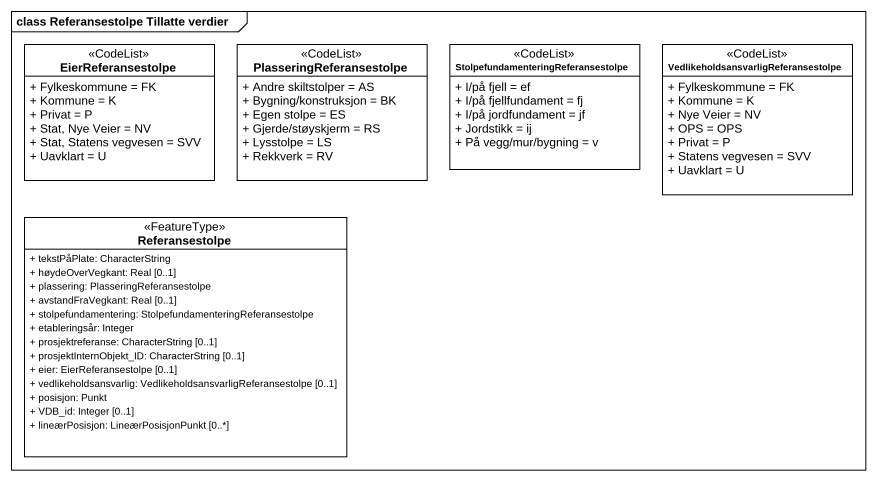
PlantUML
@startuml
mainframe class Referansestolpe Tillatte verdier
hide circle
hide empty members
skinparam classAttributeIconSize 0
class EierReferansestolpe <<CodeList>> {
  + Fylkeskommune = FK
  + Kommune = K
  + Privat = P
  + Stat, Nye Veier = NV
  + Stat, Statens vegvesen = SVV
  + Uavklart = U
}
class PlasseringReferansestolpe <<CodeList>> {
  + Andre skiltstolper = AS
  + Bygning/konstruksjon = BK
  + Egen stolpe = ES
  + Gjerde/støyskjerm = RS
  + Lysstolpe = LS
  + Rekkverk = RV
}
class "StolpefundamenteringReferansestolpe" as StolpefundamenteringReferans <<CodeList>> {
  + I/på fjell = ef
  + I/på fjellfundament = fj
  + I/på jordfundament = jf
  + Jordstikk = ij
  + På vegg/mur/bygning = v
}
class "VedlikeholdsansvarligReferansestolpe" as VedlikeholdsansvarligReferan <<CodeList>> {
  + Fylkeskommune = FK
  + Kommune = K
  + Nye Veier = NV
  + OPS = OPS
  + Privat = P
  + Statens vegvesen = SVV
  + Uavklart = U
}
class Referansestolpe <<FeatureType>> {
  + tekstPåPlate: CharacterString
  + høydeOverVegkant: Real [0..1]
  + plassering: PlasseringReferansestolpe
  + avstandFraVegkant: Real [0..1]
  + stolpefundamentering: StolpefundamenteringReferansestolpe
  + etableringsår: Integer
  + prosjektreferanse: CharacterString [0..1]
  + prosjektInternObjekt_ID: CharacterString [0..1]
  + eier: EierReferansestolpe [0..1]
  + vedlikeholdsansvarlig: VedlikeholdsansvarligReferansestolpe [0..1]
  + posisjon: Punkt
  + VDB_id: Integer [0..1]
  + lineærPosisjon: LineærPosisjonPunkt [0..*]
}
@enduml
